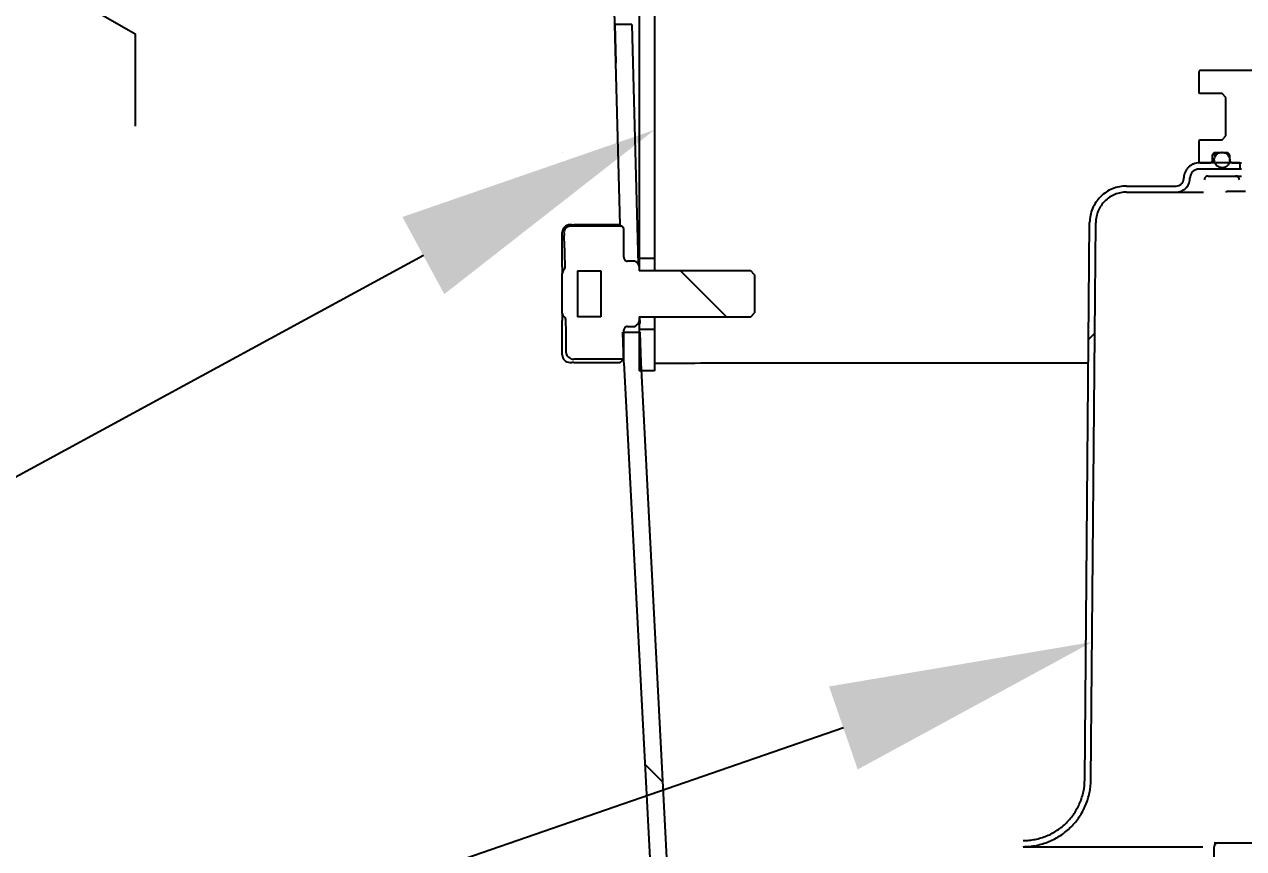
# Model space of a CAD drawing. Header units: millimetres. Extents: x 0 to 4637, y 0 to 3023.
# Drawn here: x 3486.7 to 3616, y 2587.4 to 2674.8 of the extents above; entities that cross this region are included whole.
import ezdxf
from ezdxf import colors
from ezdxf.entities.mleader import LeaderData, LeaderLine
from ezdxf.lldxf.tags import DXFTag
from ezdxf.math import Vec2, Vec3

# ---------------------------------------------------------------- set-up
doc = ezdxf.new("R2010")
doc.units = ezdxf.units.MM
for name, color, linetype in [('__192.168.1.11_U', 7, 'Continuous'), ('Default', 7, 'Continuous'), ('KNOB_FOR_CABINET', 7, 'Continuous')]:
    doc.layers.add(name, color=color, linetype=linetype)
doc.styles.get("Standard").update_dxf_attribs({"font": 'calibri.ttf'})
tags = doc.linetypes.add('CENTER2', pattern=[28.575, 19.05, -3.175, 3.175, -3.175]).pattern_tags.tags
tags[10:11] = [DXFTag(74, 4), DXFTag(75, 0), DXFTag(340, '0'), DXFTag(46, 0.0), DXFTag(50, 0.0), DXFTag(44, 0.0), DXFTag(45, 0.0)]
tags[8:9] = [DXFTag(74, 4), DXFTag(75, 0), DXFTag(340, '0'), DXFTag(46, 0.0), DXFTag(50, 0.0), DXFTag(44, 0.0), DXFTag(45, 0.0)]
tags[6:7] = [DXFTag(74, 4), DXFTag(75, 0), DXFTag(340, '0'), DXFTag(46, 0.0), DXFTag(50, 0.0), DXFTag(44, 0.0), DXFTag(45, 0.0)]
tags[4:5] = [DXFTag(74, 4), DXFTag(75, 0), DXFTag(340, '0'), DXFTag(46, 0.0), DXFTag(50, 0.0), DXFTag(44, 0.0), DXFTag(45, 0.0)]

# ---------------------------------------------------------------- blocks, each defined once
blk = doc.blocks.new('SE21')
at = {"color": 7, "linetype": 'CENTER2'}
for points in [[(424.043, 354.494), (424.043, 352.938), (425.293, 352.216), (422.793, 350.772), (424.043, 350.051), (424.043, 346.938), (425.293, 346.216), (422.793, 344.772), (424.043, 344.051), (424.043, 340.938), (425.293, 340.216), (422.793, 338.772), (424.043, 338.051), (424.043, 336.494)], [(429.043, 354.494), (429.043, 352.938), (430.293, 352.216), (427.793, 350.772), (429.043, 350.051), (429.043, 346.938), (430.293, 346.216), (427.793, 344.772), (429.043, 344.051), (429.043, 340.938), (430.293, 340.216), (427.793, 338.772), (429.043, 338.051), (429.043, 336.494)]]:
    blk.add_lwpolyline(points, dxfattribs=at)

msp = doc.modelspace()

# ---------------------------------------------------------------- hatches: boundary and pattern name
at = {"layer": '__192.168.1.11_U', "linetype": 'Continuous'}
h = msp.add_hatch(dxfattribs=at)
h.set_pattern_fill('ANSI32', scale=6.278552, angle=0.000009, style=0)
h.set_pattern_definition([(45, (804.727, 551.313), (-42.2873, 42.2872), []), (45, (832.92, 551.313), (-42.2873, 42.2872), [])])
edge = h.paths.add_edge_path()
edge.add_line((3556.4525, 2578.4957), (3556.5097, 2585.0482))
edge.add_spline(control_points=[(3556.5097, 2585.0482), (3556.5111, 2585.2191), (3556.5296, 2585.3906), (3556.5989, 2585.7236), (3556.6492, 2585.885), (3556.7812, 2586.1977), (3556.8637, 2586.3495), (3557.0536, 2586.63), (3557.1615, 2586.7603), (3557.5252, 2587.1207), (3557.8115, 2587.3107), (3558.2856, 2587.5058), (3558.4477, 2587.5546), (3558.7798, 2587.6204), (3558.9516, 2587.6373), (3559.1214, 2587.6373)], knot_values=[0, 0, 0, 0, 0.125, 0.125, 0.25, 0.25, 0.375, 0.375, 0.5, 0.5, 0.75, 0.75, 0.875, 0.875, 1, 1, 1, 1], degree=3, periodic=0)
edge.add_line((3559.1214, 2587.6373), (3592.6713, 2587.6373))
edge.add_spline(control_points=[(3592.6713, 2587.6373), (3592.9041, 2587.6373), (3593.1373, 2587.6486), (3593.6047, 2587.6943), (3593.8385, 2587.7289), (3594.5259, 2587.8651), (3594.9711, 2587.9994), (3595.6192, 2588.2659), (3595.833, 2588.3663), (3596.2479, 2588.5867), (3596.4485, 2588.7062), (3597.0303, 2589.0922), (3597.3917, 2589.3858), (3597.8928, 2589.8822), (3598.052, 2590.0562), (3598.35, 2590.4156), (3598.6291, 2590.7879), (3598.8712, 2591.1858), (3599.0944, 2591.5966), (3599.197, 2591.8098), (3599.4708, 2592.4582), (3599.609, 2592.9025), (3599.7986, 2593.8146), (3599.8496, 2594.2856), (3599.8538, 2594.7573)], knot_values=[0, 0, 0, 0, 0.0625, 0.0625, 0.125, 0.125, 0.25, 0.25, 0.3125, 0.3125, 0.375, 0.375, 0.5, 0.5, 0.5625, 0.5625, 0.625, 0.6875, 0.6875, 0.75, 0.75, 0.875, 0.875, 1, 1, 1, 1], degree=3, periodic=0)
edge.add_line((3599.8538, 2594.7573), (3600.3688, 2653.7789))
edge.add_spline(control_points=[(3600.3688, 2653.7789), (3600.3707, 2653.9933), (3600.3939, 2654.2074), (3600.4801, 2654.622), (3600.5429, 2654.824), (3600.7088, 2655.217), (3600.8112, 2655.4053), (3601.0482, 2655.7554), (3601.1842, 2655.9197), (3601.488, 2656.2205), (3601.6522, 2656.354), (3602.0048, 2656.5879), (3602.1954, 2656.6892), (3602.5882, 2656.8507), (3602.7906, 2656.9117), (3603.2072, 2656.9943), (3603.422, 2657.0153), (3603.6336, 2657.0153)], knot_values=[0, 0, 0, 0, 0.125, 0.125, 0.25, 0.25, 0.375, 0.375, 0.5, 0.5, 0.625, 0.625, 0.75, 0.75, 0.875, 0.875, 1, 1, 1, 1], degree=3, periodic=0)
edge.add_line((3603.6336, 2657.0153), (3608.8855, 2657.0153))
edge.add_spline(control_points=[(3608.8855, 2657.0153), (3609.0728, 2657.0153), (3609.262, 2657.052), (3609.523, 2657.1574), (3609.608, 2657.2016), (3609.7655, 2657.3039), (3609.8388, 2657.3622), (3609.9744, 2657.4931), (3610.0364, 2657.5657), (3610.1438, 2657.7192), (3610.1901, 2657.8009), (3610.3058, 2658.0608), (3610.348, 2658.2433), (3610.3546, 2658.4332)], knot_values=[0, 0, 0, 0, 0.25, 0.25, 0.375, 0.375, 0.5, 0.5, 0.625, 0.625, 0.75, 0.75, 1, 1, 1, 1], degree=3, periodic=0)
edge.add_line((3610.3546, 2658.4332), (3610.3576, 2658.5187))
edge.add_spline(control_points=[(3610.3576, 2658.5187), (3610.362, 2658.6453), (3610.3902, 2658.767), (3610.493, 2658.998), (3610.5659, 2659.1018), (3610.7467, 2659.2763), (3610.8541, 2659.3458), (3611.0862, 2659.4395), (3611.2123, 2659.4639), (3611.3372, 2659.4639)], knot_values=[0, 0, 0, 0, 0.25, 0.25, 0.5, 0.5, 0.75, 0.75, 1, 1, 1, 1], degree=3, periodic=0)
edge.add_line((3611.3372, 2659.4639), (3615.6438, 2659.4639))
edge.add_line((3615.6438, 2659.4639), (3615.6438, 2660.1169))
edge.add_line((3615.6438, 2660.1169), (3611.3372, 2660.1169))
edge.add_spline(control_points=[(3611.3372, 2660.1169), (3611.2331, 2660.1169), (3611.1279, 2660.1068), (3610.9219, 2660.0668), (3610.8221, 2660.0372), (3610.6287, 2659.9591), (3610.5343, 2659.91), (3610.3593, 2659.7963), (3610.2778, 2659.7315), (3610.1271, 2659.5861), (3610.0582, 2659.5054), (3609.9388, 2659.3348), (3609.8874, 2659.2441), (3609.7589, 2658.9553), (3609.712, 2658.7524), (3609.7046, 2658.5415)], knot_values=[0, 0, 0, 0, 0.125, 0.125, 0.25, 0.25, 0.375, 0.375, 0.5, 0.5, 0.625, 0.625, 0.75, 0.75, 1, 1, 1, 1], degree=3, periodic=0)
edge.add_line((3609.7046, 2658.5415), (3609.7016, 2658.456))
edge.add_spline(control_points=[(3609.7016, 2658.456), (3609.6979, 2658.3505), (3609.6745, 2658.2491), (3609.5888, 2658.0566), (3609.5281, 2657.9701), (3609.3774, 2657.8247), (3609.288, 2657.7667), (3609.0946, 2657.6886), (3608.9895, 2657.6683), (3608.8855, 2657.6683)], knot_values=[0, 0, 0, 0, 0.25, 0.25, 0.5, 0.5, 0.75, 0.75, 1, 1, 1, 1], degree=3, periodic=0)
edge.add_line((3608.8855, 2657.6683), (3603.6336, 2657.6683))
edge.add_spline(control_points=[(3603.6336, 2657.6683), (3603.3797, 2657.6683), (3603.122, 2657.6431), (3602.622, 2657.544), (3602.3792, 2657.4708), (3601.9078, 2657.2769), (3601.6791, 2657.1554), (3601.256, 2656.8747), (3601.0588, 2656.7146), (3600.6943, 2656.3536), (3600.5311, 2656.1563), (3600.2468, 2655.7362), (3600.1239, 2655.5103), (3599.9248, 2655.0387), (3599.8494, 2654.7964), (3599.746, 2654.2988), (3599.7181, 2654.0419), (3599.7159, 2653.7846)], knot_values=[0, 0, 0, 0, 0.125, 0.125, 0.25, 0.25, 0.375, 0.375, 0.5, 0.5, 0.625, 0.625, 0.75, 0.75, 0.875, 0.875, 1, 1, 1, 1], degree=3, periodic=0)
edge.add_line((3599.7159, 2653.7846), (3599.2008, 2594.763))
edge.add_spline(control_points=[(3599.2008, 2594.763), (3599.1971, 2594.3342), (3599.1506, 2593.906), (3598.9783, 2593.0768), (3598.8527, 2592.6729), (3598.6038, 2592.0834), (3598.5105, 2591.8897), (3598.3076, 2591.5162), (3598.0875, 2591.1545), (3597.8337, 2590.816), (3597.5628, 2590.4892), (3597.4182, 2590.331), (3596.9626, 2589.8798), (3596.634, 2589.6129), (3596.1051, 2589.262), (3595.9228, 2589.1533), (3595.5456, 2588.953), (3595.3512, 2588.8617), (3594.762, 2588.6195), (3594.3573, 2588.4974), (3593.7324, 2588.3735), (3593.5199, 2588.3421), (3593.0949, 2588.3005), (3592.8829, 2588.2903), (3592.6713, 2588.2903)], knot_values=[0, 0, 0, 0, 0.125, 0.125, 0.25, 0.25, 0.3125, 0.3125, 0.375, 0.4375, 0.4375, 0.5, 0.5, 0.625, 0.625, 0.6875, 0.6875, 0.75, 0.75, 0.875, 0.875, 0.9375, 0.9375, 1, 1, 1, 1], degree=3, periodic=0)
edge.add_line((3592.6713, 2588.2903), (3559.1214, 2588.2903))
edge.add_spline(control_points=[(3559.1214, 2588.2903), (3558.9092, 2588.2903), (3558.6943, 2588.2691), (3558.2793, 2588.1869), (3558.0766, 2588.1259), (3557.6815, 2587.9634), (3557.493, 2587.863), (3557.1408, 2587.6294), (3556.9746, 2587.4944), (3556.6715, 2587.194), (3556.5366, 2587.0311), (3556.2993, 2586.6806), (3556.1962, 2586.4907), (3556.0312, 2586.0999), (3555.9682, 2585.8982), (3555.8817, 2585.4819), (3555.8586, 2585.2675), (3555.8567, 2585.0539)], knot_values=[0, 0, 0, 0, 0.125, 0.125, 0.25, 0.25, 0.375, 0.375, 0.5, 0.5, 0.625, 0.625, 0.75, 0.75, 0.875, 0.875, 1, 1, 1, 1], degree=3, periodic=0)
edge.add_line((3555.8567, 2585.0539), (3555.7995, 2578.4957))
edge.add_line((3555.7995, 2578.4957), (3556.4525, 2578.4957))
h = msp.add_hatch(dxfattribs=at)
h.set_pattern_fill('ANSI34', scale=12.557105, angle=90.000009, style=0)
h.set_pattern_definition([(135, (804.73, 551.31), (-169.149, -169.149), []), (135, (804.73, 607.7), (-169.149, -169.149), []), (135, (804.73, 664.08), (-169.149, -169.149), []), (135, (804.73, 720.46), (-169.149, -169.149), [])])
edge = h.paths.add_edge_path()
edge.add_line((3568.4799, 2471.586), (3732.1264, 2471.586))
edge.add_spline(control_points=[(3732.1264, 2471.586), (3732.233, 2471.586), (3732.34, 2471.607), (3732.5385, 2471.6891), (3732.6282, 2471.7488), (3732.7808, 2471.9011), (3732.8408, 2471.9909), (3732.923, 2472.1887), (3732.9442, 2472.2956), (3732.9442, 2472.4022)], knot_values=[0, 0, 0, 0, 0.25, 0.25, 0.5, 0.5, 0.75, 0.75, 1, 1, 1, 1], degree=3, periodic=0)
edge.add_spline(control_points=[(3732.9442, 2472.4022), (3732.9442, 2472.5086), (3732.9655, 2472.616), (3733.0474, 2472.8132), (3733.1079, 2472.9036), (3733.2599, 2473.0552), (3733.3519, 2473.1161), (3733.5487, 2473.1971), (3733.6563, 2473.2184), (3733.7628, 2473.2184)], knot_values=[0, 0, 0, 0, 0.25, 0.25, 0.5, 0.5, 0.75, 0.75, 1, 1, 1, 1], degree=3, periodic=0)
edge.add_line((3733.7628, 2473.2184), (3740.2686, 2473.2184))
edge.add_spline(control_points=[(3740.2686, 2473.2184), (3740.3753, 2473.2184), (3740.4829, 2473.1971), (3740.6799, 2473.1159), (3740.7713, 2473.0552), (3740.9225, 2472.9048), (3740.9835, 2472.8141), (3741.0658, 2472.6163), (3741.0872, 2472.5102), (3741.0872, 2472.4022)], knot_values=[0, 0, 0, 0, 0.25, 0.25, 0.5, 0.5, 0.75, 0.75, 1, 1, 1, 1], degree=3, periodic=0)
edge.add_spline(control_points=[(3741.0872, 2472.4022), (3741.0872, 2472.1868), (3741.1763, 2471.9749), (3741.4028, 2471.7493), (3741.4934, 2471.6889), (3741.6913, 2471.6071), (3741.7972, 2471.586), (3741.905, 2471.586)], knot_values=[0, 0, 0, 0, 0.5, 0.5, 0.75, 0.75, 1, 1, 1, 1], degree=3, periodic=0)
edge.add_line((3741.905, 2471.586), (3905.5515, 2471.586))
edge.add_arc((3905.553, 2470.769), 0.817, 0.052359, 90.103843, ccw=False)
edge.add_arc((3907.1868, 2470.7704), 0.8169, 180.04477, 270.053695)
edge.add_line((3907.1876, 2469.9535), (3914.095, 2469.9535))
edge.add_arc((3914.0942, 2470.7754), 0.8219, 270.057145, 296.054188)
edge.add_line((3914.4552, 2470.037), (3914.8739, 2470.0368))
edge.add_line((3914.8739, 2470.0368), (3923.7241, 2638.9094))
edge.add_line((3923.7241, 2638.9094), (3923.8096, 2642.1699))
edge.add_line((3923.8096, 2642.1699), (3922.0114, 2642.1698))
edge.add_line((3922.0114, 2642.1698), (3921.926, 2638.9094))
edge.add_line((3921.926, 2638.9094), (3913.2871, 2474.0696))
edge.add_spline(control_points=[(3913.2871, 2474.0696), (3913.2789, 2473.9136), (3913.2561, 2473.7608), (3913.1823, 2473.4616), (3913.1306, 2473.3138), (3913.0006, 2473.0317), (3912.9231, 2472.8985), (3912.7434, 2472.6474), (3912.64, 2472.5286), (3912.4158, 2472.3157), (3912.2946, 2472.2206), (3912.0338, 2472.0533), (3911.894, 2471.9814), (3911.4645, 2471.8096), (3911.1544, 2471.7492), (3910.8418, 2471.7492)], knot_values=[0, 0, 0, 0, 0.125, 0.125, 0.25, 0.25, 0.375, 0.375, 0.5, 0.5, 0.625, 0.625, 0.75, 0.75, 1, 1, 1, 1], degree=3, periodic=0)
edge.add_line((3910.8418, 2471.7492), (3909.3649, 2471.7492))
edge.add_spline(control_points=[(3909.3649, 2471.7492), (3909.221, 2471.7492), (3909.0792, 2471.7681), (3908.8048, 2471.8415), (3908.6705, 2471.8971), (3908.4248, 2472.0389), (3908.31, 2472.1268), (3908.1083, 2472.3284), (3908.0217, 2472.4409), (3907.9497, 2472.5654)], knot_values=[0, 0, 0, 0, 0.25, 0.25, 0.5, 0.5, 0.75, 0.75, 1, 1, 1, 1], degree=3, periodic=0)
edge.add_spline(control_points=[(3907.9497, 2472.5654), (3907.8787, 2472.6883), (3907.79, 2472.8037), (3907.5887, 2473.0045), (3907.4745, 2473.0921), (3907.2264, 2473.2349), (3907.0952, 2473.2891), (3906.8184, 2473.3631), (3906.6759, 2473.3816), (3906.5337, 2473.3816)], knot_values=[0, 0, 0, 0, 0.25, 0.25, 0.5, 0.5, 0.75, 0.75, 1, 1, 1, 1], degree=3, periodic=0)
edge.add_line((3906.5337, 2473.3816), (3743.1944, 2473.3816))
edge.add_spline(control_points=[(3743.1944, 2473.3816), (3743.0563, 2473.3816), (3742.918, 2473.4173), (3742.6748, 2473.5528), (3742.571, 2473.6522), (3742.4983, 2473.7703)], knot_values=[0, 0, 0, 0, 0.5, 0.5, 1, 1, 1, 1], degree=3, periodic=0)
edge.add_spline(control_points=[(3742.4983, 2473.7703), (3742.381, 2473.9608), (3742.2419, 2474.1329), (3742.001, 2474.3636), (3741.9148, 2474.4363), (3741.7358, 2474.5684), (3741.6427, 2474.6283), (3741.3529, 2474.79), (3741.1426, 2474.8743), (3740.7136, 2474.9856), (3740.4921, 2475.014), (3740.2686, 2475.014)], knot_values=[0, 0, 0, 0, 0.25, 0.25, 0.375, 0.375, 0.5, 0.5, 0.75, 0.75, 1, 1, 1, 1], degree=3, periodic=0)
edge.add_line((3740.2686, 2475.014), (3733.7628, 2475.014))
edge.add_spline(control_points=[(3733.7628, 2475.014), (3733.5416, 2475.014), (3733.3171, 2474.9854), (3732.8894, 2474.8744), (3732.6811, 2474.7913), (3732.2913, 2474.5741), (3732.1097, 2474.4397), (3731.7902, 2474.1335), (3731.6501, 2473.9604), (3731.533, 2473.7703)], knot_values=[0, 0, 0, 0, 0.25, 0.25, 0.5, 0.5, 0.75, 0.75, 1, 1, 1, 1], degree=3, periodic=0)
edge.add_spline(control_points=[(3731.533, 2473.7703), (3731.4607, 2473.6528), (3731.3575, 2473.5535), (3731.114, 2473.4174), (3730.9769, 2473.3816), (3730.837, 2473.3816)], knot_values=[0, 0, 0, 0, 0.5, 0.5, 1, 1, 1, 1], degree=3, periodic=0)
edge.add_line((3730.837, 2473.3816), (3567.4977, 2473.3816))
edge.add_spline(control_points=[(3567.4977, 2473.3816), (3567.3554, 2473.3816), (3567.2113, 2473.3626), (3566.937, 2473.2893), (3566.8029, 2473.2338), (3566.5561, 2473.0915), (3566.4429, 2473.0049), (3566.2394, 2472.8016), (3566.153, 2472.6889), (3566.0816, 2472.5654)], knot_values=[0, 0, 0, 0, 0.25, 0.25, 0.5, 0.5, 0.75, 0.75, 1, 1, 1, 1], degree=3, periodic=0)
edge.add_spline(control_points=[(3566.0816, 2472.5654), (3566.0096, 2472.4409), (3565.9223, 2472.3275), (3565.7213, 2472.1268), (3565.6059, 2472.0385), (3565.3601, 2471.8968), (3565.2265, 2471.8415), (3564.9511, 2471.7678), (3564.8104, 2471.7492), (3564.6665, 2471.7492)], knot_values=[0, 0, 0, 0, 0.25, 0.25, 0.5, 0.5, 0.75, 0.75, 1, 1, 1, 1], degree=3, periodic=0)
edge.add_line((3564.6665, 2471.7492), (3563.1895, 2471.7492))
edge.add_spline(control_points=[(3563.1895, 2471.7492), (3563.0332, 2471.7492), (3562.8795, 2471.764), (3562.5768, 2471.8221), (3562.4265, 2471.8659), (3562.138, 2471.981), (3562.0009, 2472.0514), (3561.7408, 2472.2177), (3561.6167, 2472.3147), (3561.3923, 2472.5275), (3561.291, 2472.6436), (3561.1103, 2472.8952), (3561.0312, 2473.0311), (3560.8372, 2473.4511), (3560.7606, 2473.7575), (3560.7442, 2474.0696)], knot_values=[0, 0, 0, 0, 0.125, 0.125, 0.25, 0.25, 0.375, 0.375, 0.5, 0.5, 0.625, 0.625, 0.75, 0.75, 1, 1, 1, 1], degree=3, periodic=0)
edge.add_line((3560.7442, 2474.0696), (3552.1054, 2638.9094))
edge.add_line((3552.1054, 2638.9094), (3552.0199, 2642.1699))
edge.add_line((3552.0199, 2642.1699), (3550.2218, 2642.1698))
edge.add_line((3550.2218, 2642.1698), (3550.3072, 2638.9094))
edge.add_line((3550.3072, 2638.9094), (3559.1567, 2470.0514))
edge.add_line((3559.1567, 2470.0514), (3559.548, 2470.0516))
edge.add_spline(control_points=[(3559.548, 2470.0516), (3559.6662, 2469.9879), (3559.8004, 2469.9535), (3559.9364, 2469.9535)], knot_values=[0, 0, 0, 0, 1, 1, 1, 1], degree=3, periodic=0)
edge.add_line((3559.9364, 2469.9535), (3566.8443, 2469.9535))
edge.add_arc((3566.8449, 2470.7702), 0.8167, 269.95247, 359.968708)
edge.add_arc((3568.4785, 2470.7691), 0.8168, 89.902382, 179.955021, ccw=False)
at = {"layer": 'KNOB_FOR_CABINET', "linetype": 'Continuous'}
h = msp.add_hatch(dxfattribs=at)
h.set_pattern_fill('LINE', scale=6.278552, angle=135, style=0)
h.set_pattern_definition([(135, (804.727, 551.313), (-14.09575, -14.09575), [])])
edge = h.paths.add_edge_path()
edge.add_spline(control_points=[(3551.3625, 2642.7836), (3551.4703, 2642.7836), (3551.575, 2642.8272), (3551.6511, 2642.9036)], knot_values=[0, 0, 0, 0, 1, 1, 1, 1], degree=3, periodic=0)
edge.add_line((3551.6511, 2642.9036), (3551.8201, 2643.0732))
edge.add_spline(control_points=[(3551.8201, 2643.0732), (3551.8965, 2643.1499), (3551.9397, 2643.2562), (3551.9397, 2643.363)], knot_values=[0, 0, 0, 0, 1, 1, 1, 1], degree=3, periodic=0)
edge.add_line((3551.9397, 2643.363), (3551.9397, 2643.8086))
edge.add_line((3551.9397, 2643.8086), (3563.7747, 2643.8086))
edge.add_spline(control_points=[(3563.7747, 2643.8086), (3563.9109, 2643.9456), (3564.0469, 2644.0827), (3564.1828, 2644.2199)], knot_values=[0, 0, 0, 0, 1, 1, 1, 1], degree=3, periodic=0)
edge.add_line((3564.1828, 2644.2199), (3564.1828, 2648.2627))
edge.add_spline(control_points=[(3564.1828, 2648.2627), (3564.0469, 2648.3999), (3563.9109, 2648.537), (3563.7747, 2648.674)], knot_values=[0, 0, 0, 0, 1, 1, 1, 1], degree=3, periodic=0)
edge.add_line((3563.7747, 2648.674), (3551.9397, 2648.674))
edge.add_line((3551.9397, 2648.674), (3551.9397, 2649.1196))
edge.add_spline(control_points=[(3551.9397, 2649.1196), (3551.9397, 2649.2264), (3551.8964, 2649.3328), (3551.8201, 2649.4094)], knot_values=[0, 0, 0, 0, 1, 1, 1, 1], degree=3, periodic=0)
edge.add_line((3551.8201, 2649.4094), (3551.6511, 2649.5791))
edge.add_spline(control_points=[(3551.6511, 2649.5791), (3551.575, 2649.6554), (3551.4703, 2649.699), (3551.3625, 2649.699)], knot_values=[0, 0, 0, 0, 1, 1, 1, 1], degree=3, periodic=0)
edge.add_line((3551.3625, 2649.699), (3550.7153, 2649.699))
edge.add_spline(control_points=[(3550.7153, 2649.699), (3550.6074, 2649.699), (3550.5025, 2649.7427), (3550.3504, 2649.8957), (3550.3072, 2650.0017), (3550.3072, 2650.1083)], knot_values=[0, 0, 0, 0, 0.5, 0.5, 1, 1, 1, 1], degree=3, periodic=0)
edge.add_line((3550.3072, 2650.1083), (3550.3072, 2653.1735))
edge.add_line((3550.3072, 2653.1735), (3550.084, 2653.397))
edge.add_line((3550.084, 2653.397), (3545.0019, 2653.397))
edge.add_spline(control_points=[(3545.0019, 2653.397), (3544.9347, 2653.397), (3544.8676, 2653.3957), (3544.8004, 2653.3957)], knot_values=[0, 0, 0, 0, 0.00024682, 0.00024682, 0.00024682, 0.00024682], degree=3, periodic=0)
edge.add_line((3544.8004, 2653.3957), (3544.5938, 2653.3957))
edge.add_spline(control_points=[(3544.5938, 2653.3957), (3544.5077, 2653.3957), (3544.4228, 2653.378), (3544.2665, 2653.3109), (3544.1949, 2653.261), (3544.0779, 2653.1381), (3544.0316, 2653.064), (3543.9722, 2652.9048), (3543.9585, 2652.8189), (3543.9626, 2652.733)], knot_values=[0, 0, 0, 0, 0.25, 0.25, 0.5, 0.5, 0.75, 0.75, 1, 1, 1, 1], degree=3, periodic=0)
edge.add_ellipse((3544.1652, 2664.2282), major_axis=(0, 13.4844), ratio=0.02875175, start_angle=148.482171, end_angle=150.97958)
edge.add_spline(control_points=[(3543.9772, 2652.4368), (3543.9783, 2652.4157), (3543.9793, 2652.3946), (3543.9804, 2652.3734)], knot_values=[0, 0, 0, 0, 0.0000777, 0.0000777, 0.0000777, 0.0000777], degree=3, periodic=0)
edge.add_ellipse((3543.7775, 2640.0565), major_axis=(0, 14.1941), ratio=0.02875175, start_angle=309.509398, end_angle=330.198456)
edge.add_spline(control_points=[(3544.0924, 2649.0868), (3544.0949, 2648.9814), (3544.0561, 2648.8735), (3543.9764, 2648.8027)], knot_values=[0, 0, 0, 0, 1, 1, 1, 1], degree=3, periodic=0)
edge.add_spline(control_points=[(3543.9764, 2648.8027), (3543.9159, 2648.749), (3543.8674, 2648.6837), (3543.7978, 2648.5397), (3543.7775, 2648.4601), (3543.7775, 2648.3801)], knot_values=[0, 0, 0, 0, 0.5, 0.5, 1, 1, 1, 1], degree=3, periodic=0)
edge.add_line((3543.7775, 2648.3801), (3543.7775, 2644.1617))
edge.add_spline(control_points=[(3543.7775, 2644.1617), (3543.7775, 2644.0186), (3543.854, 2643.8808), (3543.9764, 2643.8062)], knot_values=[0, 0, 0, 0, 1, 1, 1, 1], degree=3, periodic=0)
edge.add_spline(control_points=[(3543.9764, 2643.8062), (3544.0428, 2643.7656), (3544.0952, 2643.7053), (3544.1608, 2643.5667), (3544.1735, 2643.4888), (3544.1741, 2643.4118)], knot_values=[0, 0, 0, 0, 0.5, 0.5, 1, 1, 1, 1], degree=3, periodic=0)
edge.add_ellipse((3543.7775, 2640.0565), major_axis=(0, 14.1941), ratio=0.02875175, start_angle=270.27748, end_angle=283.673585)
edge.add_spline(control_points=[(3544.1856, 2640.1252), (3544.1857, 2640.0425), (3544.1981, 2639.9616), (3544.2219, 2639.8824)], knot_values=[0, 0, 0, 0, 1, 1, 1, 1], degree=3, periodic=0)
edge.add_spline(control_points=[(3544.2219, 2639.8824), (3544.2573, 2639.7645), (3544.3193, 2639.656), (3544.4439, 2639.5229), (3544.4914, 2639.4828), (3544.5924, 2639.4154), (3544.6464, 2639.3876), (3544.7036, 2639.3651)], knot_values=[0, 0, 0, 0, 0.5, 0.5, 0.75, 0.75, 1, 1, 1, 1], degree=3, periodic=0)
edge.add_ellipse((3545.0019, 2640.1252), major_axis=(0, -0.8165), ratio=0.99958658, start_angle=338.568477, end_angle=360)
edge.add_line((3545.0019, 2639.3087), (3550.307, 2639.3089))
edge.add_line((3550.307, 2639.3089), (3550.3072, 2642.3743))
edge.add_spline(control_points=[(3550.3072, 2642.3743), (3550.3072, 2642.481), (3550.3512, 2642.5878), (3550.5017, 2642.739), (3550.6073, 2642.7836), (3550.7153, 2642.7836)], knot_values=[0, 0, 0, 0, 0.5, 0.5, 1, 1, 1, 1], degree=3, periodic=0)
edge.add_line((3550.7153, 2642.7836), (3551.3625, 2642.7836))
h.paths.add_polyline_path([(3545.41, 2648.674), (3545.41, 2643.8086), (3547.8586, 2643.8086), (3547.8586, 2648.674)])

# ---------------------------------------------------------------- linework, layer by layer
at = {"layer": '__192.168.1.11_U', "color": 7, "linetype": 'Continuous'}
for p, q in [((3549.3674, 2674.799), (3549.2389, 2679.706)), ((3551.9397, 2677.2574), (3551.9397, 2649.9855)), ((3553.5721, 2677.2574), (3553.5721, 2649.9855)), ((3551.1657, 2674.7992), (3549.3675, 2674.7992)), ((3549.474, 2670.7277), (3549.3675, 2674.7991)), ((3549.3678, 2674.7845), (3549.4737, 2670.742)), ((3551.1656, 2674.7992), (3551.2722, 2670.7277)), ((3549.9236, 2653.559), (3549.474, 2670.7277)), ((3551.2722, 2670.7277), (3551.8308, 2649.3961)), ((3611.3894, 2669.9114), (3611.3016, 2669.8237)), ((3611.3016, 2669.8237), (3611.3016, 2667.5506)), ((3625.0893, 2669.9114), (3611.3894, 2669.9114)), ((3611.3894, 2667.4628), (3611.3016, 2667.5506)), ((3613.7597, 2667.4628), (3611.3894, 2667.4628)), ((3614.1687, 2667.0547), (3613.7597, 2667.4628)), ((3614.1687, 2662.9736), (3614.1687, 2667.0547)), ((3613.7597, 2662.5655), (3614.1687, 2662.9736)), ((3611.3894, 2662.5655), (3611.3016, 2662.4778)), ((3611.3016, 2662.4778), (3611.3016, 2660.2046)), ((3611.3894, 2662.5655), (3613.7597, 2662.5655)), ((3611.3016, 2660.2046), (3611.3894, 2660.1169)), ((3615.6438, 2660.1169), (3611.3372, 2660.1169)), ((3611.3894, 2660.1169), (3612.5333, 2660.1169)), ((3612.5333, 2660.1169), (3612.7376, 2660.321)), ((3612.942, 2661.178), (3612.7376, 2660.9739)), ((3613.1032, 2660.9739), (3612.7376, 2660.9739)), ((3612.7376, 2660.321), (3612.7376, 2660.9739)), ((3612.7376, 2660.321), (3612.8483, 2660.321)), ((3614.3733, 2661.178), (3612.942, 2661.178)), ((3614.578, 2660.9739), (3614.3733, 2661.178)), ((3614.578, 2660.321), (3614.578, 2660.9739)), ((3614.578, 2660.321), (3614.7827, 2660.1169)), ((3614.7827, 2660.1169), (3615.8081, 2660.1169)), ((3615.6438, 2660.1169), (3615.6438, 2659.4639)), ((3615.6438, 2659.4639), (3611.3372, 2659.4639)), ((3615.8081, 2659.4639), (3615.6438, 2659.4639)), ((3603.6336, 2657.6683), (3608.8855, 2657.6683)), ((3609.7016, 2658.456), (3609.7046, 2658.5415)), ((3610.3546, 2658.4332), (3610.3576, 2658.5187)), ((3612.2909, 2658.7293), (3615.1925, 2658.7293)), ((3615.1925, 2658.7293), (3615.8081, 2658.7293)), ((3603.6336, 2657.0153), (3608.8855, 2657.0153)), ((3608.8855, 2657.0153), (3611.7916, 2657.0153)), ((3614.1632, 2657.0098), (3614.2506, 2657.0969)), ((3616.2536, 2657.0969), (3614.2506, 2657.0969)), ((3599.2008, 2594.763), (3599.7159, 2653.7846)), ((3599.8538, 2594.7573), (3600.3688, 2653.7789)), ((3553.5721, 2649.9855), (3551.9397, 2649.9855)), ((3551.9397, 2649.9855), (3551.9397, 2649.1782)), ((3553.5721, 2649.9855), (3553.5721, 2648.674)), ((3551.9397, 2643.3494), (3551.9397, 2642.4971)), ((3551.9773, 2643.799), (3551.9959, 2643.0897)), ((3553.5721, 2643.8086), (3553.5721, 2642.4971)), ((3550.2217, 2642.1698), (3552.0199, 2642.1698)), ((3550.3072, 2638.9094), (3550.2219, 2642.1697)), ((3551.9397, 2642.4971), (3553.5721, 2642.4971)), ((3551.9397, 2642.4971), (3551.9397, 2638.0792)), ((3552.02, 2642.17), (3552.1054, 2638.9094)), ((3553.5721, 2642.4971), (3553.5721, 2638.0792)), ((3550.3072, 2638.9094), (3559.1567, 2470.0514)), ((3553.5721, 2638.0792), (3551.9397, 2638.0792)), ((3552.1054, 2638.9094), (3560.7442, 2474.0696)), ((3558.463, 2638.9094), (3599.5861, 2638.9094)), ((3592.6713, 2587.6373), (3611.7097, 2587.6373)), ((3612.934, 2588.0454), (3623.1366, 2588.0454)), ((3612.934, 2583.5562), (3612.934, 2587.6373)), ((3613.3421, 2588.0454), (3613.4621, 2588.0454))]:
    msp.add_line(p, q, dxfattribs=at)
for centre, radius, start, end in [((3555.2842, 3142.6436), 503.7442, 269.802576, 270.361558), ((3613.3421, 2587.6373), 0.4081, 90, 180)]:
    msp.add_arc(centre, radius, start, end, dxfattribs=at)
for points, knots in [([(3611.3372, 2660.1169), (3611.2331, 2660.1169), (3611.1279, 2660.1068), (3610.9219, 2660.0668), (3610.8221, 2660.0372), (3610.6287, 2659.9591), (3610.5343, 2659.91), (3610.3593, 2659.7963), (3610.2778, 2659.7315), (3610.1271, 2659.5861), (3610.0582, 2659.5054), (3609.9388, 2659.3348), (3609.8874, 2659.2441), (3609.7589, 2658.9553), (3609.712, 2658.7524), (3609.7046, 2658.5415)], [0, 0, 0, 0, 0.125, 0.125, 0.25, 0.25, 0.375, 0.375, 0.5, 0.5, 0.625, 0.625, 0.75, 0.75, 1, 1, 1, 1]), ([(3614.4968, 2660.0702), (3614.5364, 2660.1522), (3614.5625, 2660.2422), (3614.5728, 2660.3328), (3614.5831, 2660.4233), (3614.5779, 2660.5169), (3614.5576, 2660.6057), (3614.5373, 2660.6945), (3614.5014, 2660.781), (3614.4529, 2660.8581), (3614.4044, 2660.9353), (3614.3419, 2661.0052), (3614.2706, 2661.0621), (3614.199, 2661.1191), (3614.1167, 2661.1646), (3614.0304, 2661.1948), (3613.9438, 2661.2251), (3613.8509, 2661.2408), (3613.7592, 2661.2408), (3613.6675, 2661.2407), (3613.5744, 2661.2248), (3613.4879, 2661.1944), (3613.4014, 2661.164), (3613.3189, 2661.1182), (3613.2474, 2661.0608), (3613.176, 2661.0035), (3613.1135, 2660.9331), (3613.0651, 2660.8554), (3613.0168, 2660.7778), (3612.9813, 2660.6908), (3612.9614, 2660.6016), (3612.9416, 2660.5125), (3612.9369, 2660.4187), (3612.9477, 2660.3281), (3612.9585, 2660.2375), (3612.9851, 2660.1476), (3613.0253, 2660.0657), (3613.0655, 2659.9837), (3613.1203, 2659.9076), (3613.1853, 2659.8436), (3613.2504, 2659.7795), (3613.3274, 2659.7257), (3613.41, 2659.6867), (3613.4927, 2659.6477), (3613.5834, 2659.6223), (3613.6743, 2659.6128), (3613.7655, 2659.6033), (3613.8595, 2659.6093), (3613.9487, 2659.6305), (3614.038, 2659.6516), (3614.1248, 2659.6885), (3614.2021, 2659.738), (3614.2793, 2659.7875), (3614.349, 2659.851), (3614.4055, 2659.9234), (3614.4409, 2659.9688), (3614.4717, 2660.0183), (3614.4968, 2660.0702)], [0, 0, 0, 0, 0.05350891, 0.05350891, 0.05350891, 0.10702066, 0.10702066, 0.10702066, 0.16050004, 0.16050004, 0.16050004, 0.21405858, 0.21405858, 0.21405858, 0.26776874, 0.26776874, 0.26776874, 0.32160757, 0.32160757, 0.32160757, 0.37549271, 0.37549271, 0.37549271, 0.42934108, 0.42934108, 0.42934108, 0.48310423, 0.48310423, 0.48310423, 0.53677385, 0.53677385, 0.53677385, 0.59037193, 0.59037193, 0.59037193, 0.643938, 0.643938, 0.643938, 0.69751816, 0.69751816, 0.69751816, 0.75115558, 0.75115558, 0.75115558, 0.80488051, 0.80488051, 0.80488051, 0.8586983, 0.8586983, 0.8586983, 0.91257737, 0.91257737, 0.91257737, 0.96644614, 0.96644614, 0.96644614, 1, 1, 1, 1]), ([(3611.3372, 2659.4639), (3611.2123, 2659.4639), (3611.0862, 2659.4395), (3610.8541, 2659.3458), (3610.7467, 2659.2763), (3610.5659, 2659.1018), (3610.493, 2658.998), (3610.3902, 2658.767), (3610.362, 2658.6453), (3610.3576, 2658.5187)], [0, 0, 0, 0, 0.25, 0.25, 0.5, 0.5, 0.75, 0.75, 1, 1, 1, 1]), ([(3603.6336, 2657.6683), (3603.3797, 2657.6683), (3603.122, 2657.6431), (3602.622, 2657.544), (3602.3792, 2657.4708), (3601.9078, 2657.2769), (3601.6791, 2657.1554), (3601.256, 2656.8747), (3601.0588, 2656.7146), (3600.6943, 2656.3536), (3600.5311, 2656.1563), (3600.2468, 2655.7362), (3600.1239, 2655.5103), (3599.9248, 2655.0387), (3599.8494, 2654.7964), (3599.746, 2654.2988), (3599.7181, 2654.0419), (3599.7159, 2653.7846)], [0, 0, 0, 0, 0.125, 0.125, 0.25, 0.25, 0.375, 0.375, 0.5, 0.5, 0.625, 0.625, 0.75, 0.75, 0.875, 0.875, 1, 1, 1, 1]), ([(3608.8855, 2657.6683), (3608.9895, 2657.6683), (3609.0946, 2657.6886), (3609.288, 2657.7667), (3609.3774, 2657.8247), (3609.5281, 2657.9701), (3609.5888, 2658.0566), (3609.6745, 2658.2491), (3609.6979, 2658.3505), (3609.7016, 2658.456)], [0, 0, 0, 0, 0.25, 0.25, 0.5, 0.5, 0.75, 0.75, 1, 1, 1, 1]), ([(3608.8855, 2657.0153), (3609.0728, 2657.0153), (3609.262, 2657.052), (3609.523, 2657.1574), (3609.608, 2657.2016), (3609.7655, 2657.3039), (3609.8388, 2657.3622), (3609.9744, 2657.4931), (3610.0364, 2657.5657), (3610.1438, 2657.7192), (3610.1901, 2657.8009), (3610.3058, 2658.0608), (3610.348, 2658.2433), (3610.3546, 2658.4332)], [0, 0, 0, 0, 0.25, 0.25, 0.375, 0.375, 0.5, 0.5, 0.625, 0.625, 0.75, 0.75, 1, 1, 1, 1]), ([(3612.2909, 2658.7293), (3612.185, 2658.7293), (3612.0795, 2658.6865), (3611.9273, 2658.5359), (3611.8833, 2658.4309), (3611.8824, 2658.3248)], [0, 0, 0, 0, 0.5, 0.5, 1, 1, 1, 1]), ([(3615.6027, 2658.3212), (3615.6027, 2658.429), (3615.5582, 2658.5348), (3615.4061, 2658.6856), (3615.2998, 2658.7293), (3615.1925, 2658.7293)], [0, 0, 0, 0, 0.5, 0.5, 1, 1, 1, 1]), ([(3603.6336, 2657.0153), (3603.422, 2657.0153), (3603.2072, 2656.9943), (3602.7906, 2656.9117), (3602.5882, 2656.8507), (3602.1954, 2656.6892), (3602.0048, 2656.5879), (3601.6522, 2656.354), (3601.488, 2656.2205), (3601.1842, 2655.9197), (3601.0482, 2655.7554), (3600.8112, 2655.4053), (3600.7088, 2655.217), (3600.5429, 2654.824), (3600.4801, 2654.622), (3600.3939, 2654.2074), (3600.3707, 2653.9933), (3600.3688, 2653.7789)], [0, 0, 0, 0, 0.125, 0.125, 0.25, 0.25, 0.375, 0.375, 0.5, 0.5, 0.625, 0.625, 0.75, 0.75, 0.875, 0.875, 1, 1, 1, 1]), ([(3592.6713, 2588.2903), (3592.8829, 2588.2903), (3593.0949, 2588.3005), (3593.5199, 2588.3421), (3593.7324, 2588.3735), (3594.3573, 2588.4974), (3594.762, 2588.6195), (3595.3512, 2588.8617), (3595.5456, 2588.953), (3595.9228, 2589.1533), (3596.1051, 2589.262), (3596.634, 2589.6129), (3596.9626, 2589.8798), (3597.4182, 2590.331), (3597.5628, 2590.4892), (3597.8337, 2590.816), (3598.0875, 2591.1545), (3598.3076, 2591.5162), (3598.5105, 2591.8897), (3598.6038, 2592.0834), (3598.8527, 2592.6729), (3598.9783, 2593.0768), (3599.1506, 2593.906), (3599.1971, 2594.3342), (3599.2008, 2594.763)], [0, 0, 0, 0, 0.0625, 0.0625, 0.125, 0.125, 0.25, 0.25, 0.3125, 0.3125, 0.375, 0.375, 0.5, 0.5, 0.5625, 0.5625, 0.625, 0.6875, 0.6875, 0.75, 0.75, 0.875, 0.875, 1, 1, 1, 1]), ([(3592.6713, 2587.6373), (3592.9041, 2587.6373), (3593.1373, 2587.6486), (3593.6047, 2587.6943), (3593.8385, 2587.7289), (3594.5259, 2587.8651), (3594.9711, 2587.9994), (3595.6192, 2588.2659), (3595.833, 2588.3663), (3596.2479, 2588.5867), (3596.4485, 2588.7062), (3597.0303, 2589.0922), (3597.3917, 2589.3858), (3597.8928, 2589.8822), (3598.052, 2590.0562), (3598.35, 2590.4156), (3598.6291, 2590.7879), (3598.8712, 2591.1858), (3599.0944, 2591.5966), (3599.197, 2591.8098), (3599.4708, 2592.4582), (3599.609, 2592.9025), (3599.7986, 2593.8146), (3599.8496, 2594.2856), (3599.8538, 2594.7573)], [0, 0, 0, 0, 0.0625, 0.0625, 0.125, 0.125, 0.25, 0.25, 0.3125, 0.3125, 0.375, 0.375, 0.5, 0.5, 0.5625, 0.5625, 0.625, 0.6875, 0.6875, 0.75, 0.75, 0.875, 0.875, 1, 1, 1, 1])]:
    msp.add_open_spline(points, degree=3, knots=knots, dxfattribs=at)
at = {"layer": 'Default', "color": 7, "linetype": 'ByBlock', "lineweight": -2}
for p, q in [((3529.05, 2650.2972), (3482.8181, 2625.1769)), ((3573.6001, 2600.2216), (3478.6615, 2567.4517))]:
    msp.add_line(p, q, dxfattribs=at)
at = {"layer": 'Default', "color": 7, "linetype": 'Continuous'}
for points in [[(3526.8293, 2654.3843), (3553.5721, 2663.6214), (3531.2707, 2646.2102)], [(3572.0824, 2604.6184), (3599.9809, 2609.3275), (3575.1177, 2595.8248)]]:
    msp.add_solid(points, dxfattribs=at)
at = {"layer": 'KNOB_FOR_CABINET', "color": 7, "linetype": 'Continuous'}
for p, q in [((3543.7775, 2649.0993), (3543.7775, 2652.7425)), ((3543.9804, 2652.3734), (3543.9772, 2652.4368)), ((3544.8004, 2653.5616), (3544.5938, 2653.5616)), ((3544.8004, 2653.3957), (3544.5938, 2653.3957)), ((3544.8004, 2653.5601), (3545.0019, 2653.5602)), ((3545.0019, 2653.397), (3544.8004, 2653.3957)), ((3549.9033, 2653.5616), (3545.0019, 2653.5616)), ((3550.084, 2653.397), (3545.0019, 2653.397)), ((3550.3072, 2653.1735), (3550.084, 2653.397)), ((3550.3072, 2650.1083), (3550.3072, 2653.1735)), ((3551.3625, 2649.699), (3550.7153, 2649.699)), ((3543.7775, 2649.0993), (3543.7775, 2648.3801)), ((3545.41, 2648.674), (3547.8586, 2648.674)), ((3545.41, 2648.674), (3545.41, 2643.8086)), ((3547.8586, 2648.674), (3547.8586, 2643.8086)), ((3551.8201, 2649.4094), (3551.6511, 2649.5791)), ((3551.9397, 2649.1196), (3551.9397, 2648.674)), ((3563.7747, 2648.674), (3551.9397, 2648.674)), ((3564.1828, 2648.2627), (3563.7747, 2648.674)), ((3543.7775, 2644.1617), (3543.7775, 2648.3801)), ((3564.1828, 2648.2627), (3564.1828, 2644.2199)), ((3543.7775, 2644.1617), (3543.7775, 2643.429)), ((3543.7775, 2639.7858), (3543.7775, 2643.429)), ((3547.8586, 2643.8086), (3545.41, 2643.8086)), ((3551.9397, 2643.8086), (3551.9397, 2643.363)), ((3551.9397, 2643.8086), (3563.7747, 2643.8086)), ((3563.7747, 2643.8086), (3564.1828, 2644.2199)), ((3550.3072, 2639.3089), (3550.3072, 2642.3743)), ((3550.7153, 2642.7836), (3551.3625, 2642.7836)), ((3551.6511, 2642.9036), (3551.8201, 2643.0732)), ((3544.2219, 2639.8824), (3544.1856, 2640.1252)), ((3544.7036, 2639.3651), (3544.7298, 2639.3556)), ((3544.7298, 2639.3556), (3544.8676, 2639.3209)), ((3544.5938, 2638.9668), (3544.8004, 2638.9668)), ((3545.0019, 2638.9706), (3544.8004, 2638.9708)), ((3550.307, 2639.3087), (3545.0019, 2639.3087)), ((3545.0019, 2638.9667), (3549.9049, 2638.9667))]:
    msp.add_line(p, q, dxfattribs=at)
for centre, radius, start, end in [((3544.5946, 2652.7431), 0.817, 90.058475, 180.040513), ((3544.5933, 2639.7866), 0.8158, 180.050825, 270.029143), ((3551.5028, 2637.7467), 1.9688, 127.434357, 135.198176)]:
    msp.add_arc(centre, radius, start, end, dxfattribs=at)
for centre, major_axis, ratio, start_param, end_param in [((3544.1652, 2664.2282), (0, 13.4844), 0.02875175, -3.69168255, -3.64809453), ((3543.7775, 2640.0565), (0, 14.1941), 0.02875175, -0.88122725, -0.52013507), ((3543.7775, 2640.0565), (0, 14.1941), 0.02875175, 4.71723191, 4.95103805), ((3545.0019, 2640.1252), (0, -0.8165), 0.99958658, 5.90913468, 6.28318531)]:
    msp.add_ellipse(centre, major_axis=major_axis, ratio=ratio, start_param=start_param, end_param=end_param, dxfattribs=at)
for points, knots in [([(3549.8991, 2653.5602), (3549.8991, 2653.5668), (3549.9215, 2653.5494), (3549.9904, 2653.4873), (3550.0356, 2653.444), (3550.084, 2653.397)], [0, 0, 0, 0, 0.5, 0.5, 1, 1, 1, 1]), ([(3544.5938, 2653.3957), (3544.5077, 2653.3957), (3544.4228, 2653.378), (3544.2665, 2653.3109), (3544.1949, 2653.261), (3544.0779, 2653.1381), (3544.0316, 2653.064), (3543.9722, 2652.9048), (3543.9585, 2652.8189), (3543.9626, 2652.733)], [0, 0, 0, 0, 0.25, 0.25, 0.5, 0.5, 0.75, 0.75, 1, 1, 1, 1]), ([(3550.3072, 2650.1083), (3550.3072, 2650.0017), (3550.3504, 2649.8957), (3550.5025, 2649.7427), (3550.6074, 2649.699), (3550.7153, 2649.699)], [0, 0, 0, 0, 0.5, 0.5, 1, 1, 1, 1]), ([(3543.9764, 2648.8027), (3543.9159, 2648.749), (3543.8674, 2648.6837), (3543.7978, 2648.5397), (3543.7775, 2648.4601), (3543.7775, 2648.3801)], [0, 0, 0, 0, 0.5, 0.5, 1, 1, 1, 1]), ([(3544.1741, 2643.4118), (3544.1735, 2643.4888), (3544.1608, 2643.5667), (3544.0952, 2643.7053), (3544.0428, 2643.7656), (3543.9764, 2643.8062)], [0, 0, 0, 0, 0.5, 0.5, 1, 1, 1, 1]), ([(3550.7153, 2642.7836), (3550.6073, 2642.7836), (3550.5017, 2642.739), (3550.3512, 2642.5878), (3550.3072, 2642.481), (3550.3072, 2642.3743)], [0, 0, 0, 0, 0.5, 0.5, 1, 1, 1, 1]), ([(3544.7036, 2639.3651), (3544.6464, 2639.3876), (3544.5924, 2639.4154), (3544.4914, 2639.4828), (3544.4439, 2639.5229), (3544.3193, 2639.656), (3544.2573, 2639.7645), (3544.2219, 2639.8824)], [0, 0, 0, 0, 0.25, 0.25, 0.5, 0.5, 1, 1, 1, 1]), ([(3550.1058, 2639.134), (3550.0524, 2639.0836), (3550.0024, 2639.0382), (3549.9341, 2638.9824), (3549.9118, 2638.9671), (3549.9031, 2638.9668)], [0, 0, 0, 0, 0.5, 0.5, 0.885628015, 0.885628015, 0.885628015, 0.885628015])]:
    msp.add_open_spline(points, degree=3, knots=knots, dxfattribs=at)
for points in [[(3551.6511, 2649.5791), (3551.575, 2649.6554), (3551.4703, 2649.699), (3551.3625, 2649.699)], [(3543.9764, 2648.8027), (3544.0561, 2648.8735), (3544.0949, 2648.9814), (3544.0924, 2649.0868)], [(3551.9397, 2649.1196), (3551.9397, 2649.2264), (3551.8964, 2649.3328), (3551.8201, 2649.4094)], [(3543.7775, 2644.1617), (3543.7775, 2644.0186), (3543.854, 2643.8808), (3543.9764, 2643.8062)], [(3551.8201, 2643.0732), (3551.8965, 2643.1499), (3551.9397, 2643.2562), (3551.9397, 2643.363)], [(3551.3625, 2642.7836), (3551.4703, 2642.7836), (3551.575, 2642.8272), (3551.6511, 2642.9036)]]:
    msp.add_open_spline(points, degree=3, dxfattribs=at)

# ---------------------------------------------------------------- block references
at = {"layer": 'Default', "xscale": 6.278552465, "yscale": 6.278552465, "zscale": 6.278552465}
msp.add_blockref('SE21', (804.7265, 551.3132), dxfattribs=at)

# ---------------------------------------------------------------- leaders
at = {"layer": 'Default', "color": 7, "linetype": 'Continuous'}
ml = msp.add_multileader_mtext('Standard', dxfattribs=at)
ml.set_content('{\\pxsm0.9;\\fSolid Edge ANSI|b0||i0||c0|p34;\\W1.;ANTIBLAST VALVE\\P(MOUNTED ON 4" FLANGE)\\P}', color=256)
ml.set_leader_properties()
ml.build(insert=Vec2(0, 0))
ml.multileader.update_dxf_attribs({"dogleg_length": 52.3848, "arrow_head_size": 27.9082})
ctx = ml.context
ctx.base_point, ctx.char_height, ctx.arrow_head_size, ctx.landing_gap_size, ctx.plane_origin, ctx.plane_x_axis = Vec3(3358.7101, 2875.106), 27.908166, 27.9082, 9.7679, Vec3(804.7265, 551.3132), Vec3(0.15927238, 0)
notes = []
notes.append((ctx, [(0, (1, 1, 0), (3306.3252, 2875.106), (1, 0), 52.3848, [(0, [(3269.2706, 2720.3125)], 0, [])])]))
ctx.mtext.insert = Vec3(3368.4779, 2889.179)
for ctx, leaders in notes:
    for number, flags, end, landing, length, lines in leaders:
        leader = LeaderData()
        leader.index, (leader.has_last_leader_line, leader.has_dogleg_vector, leader.attachment_direction) = number, flags
        leader.last_leader_point, leader.dogleg_vector, leader.dogleg_length = Vec3(end), Vec3(landing), length
        for number, points, colour, breaks in lines:
            line = LeaderLine()
            line.index, line.vertices, line.color, line.breaks = number, Vec3.list(points), colors.encode_raw_color(colour), breaks
            leader.lines.append(line)
        ctx.leaders.append(leader)

doc.saveas('drawing.dxf')
